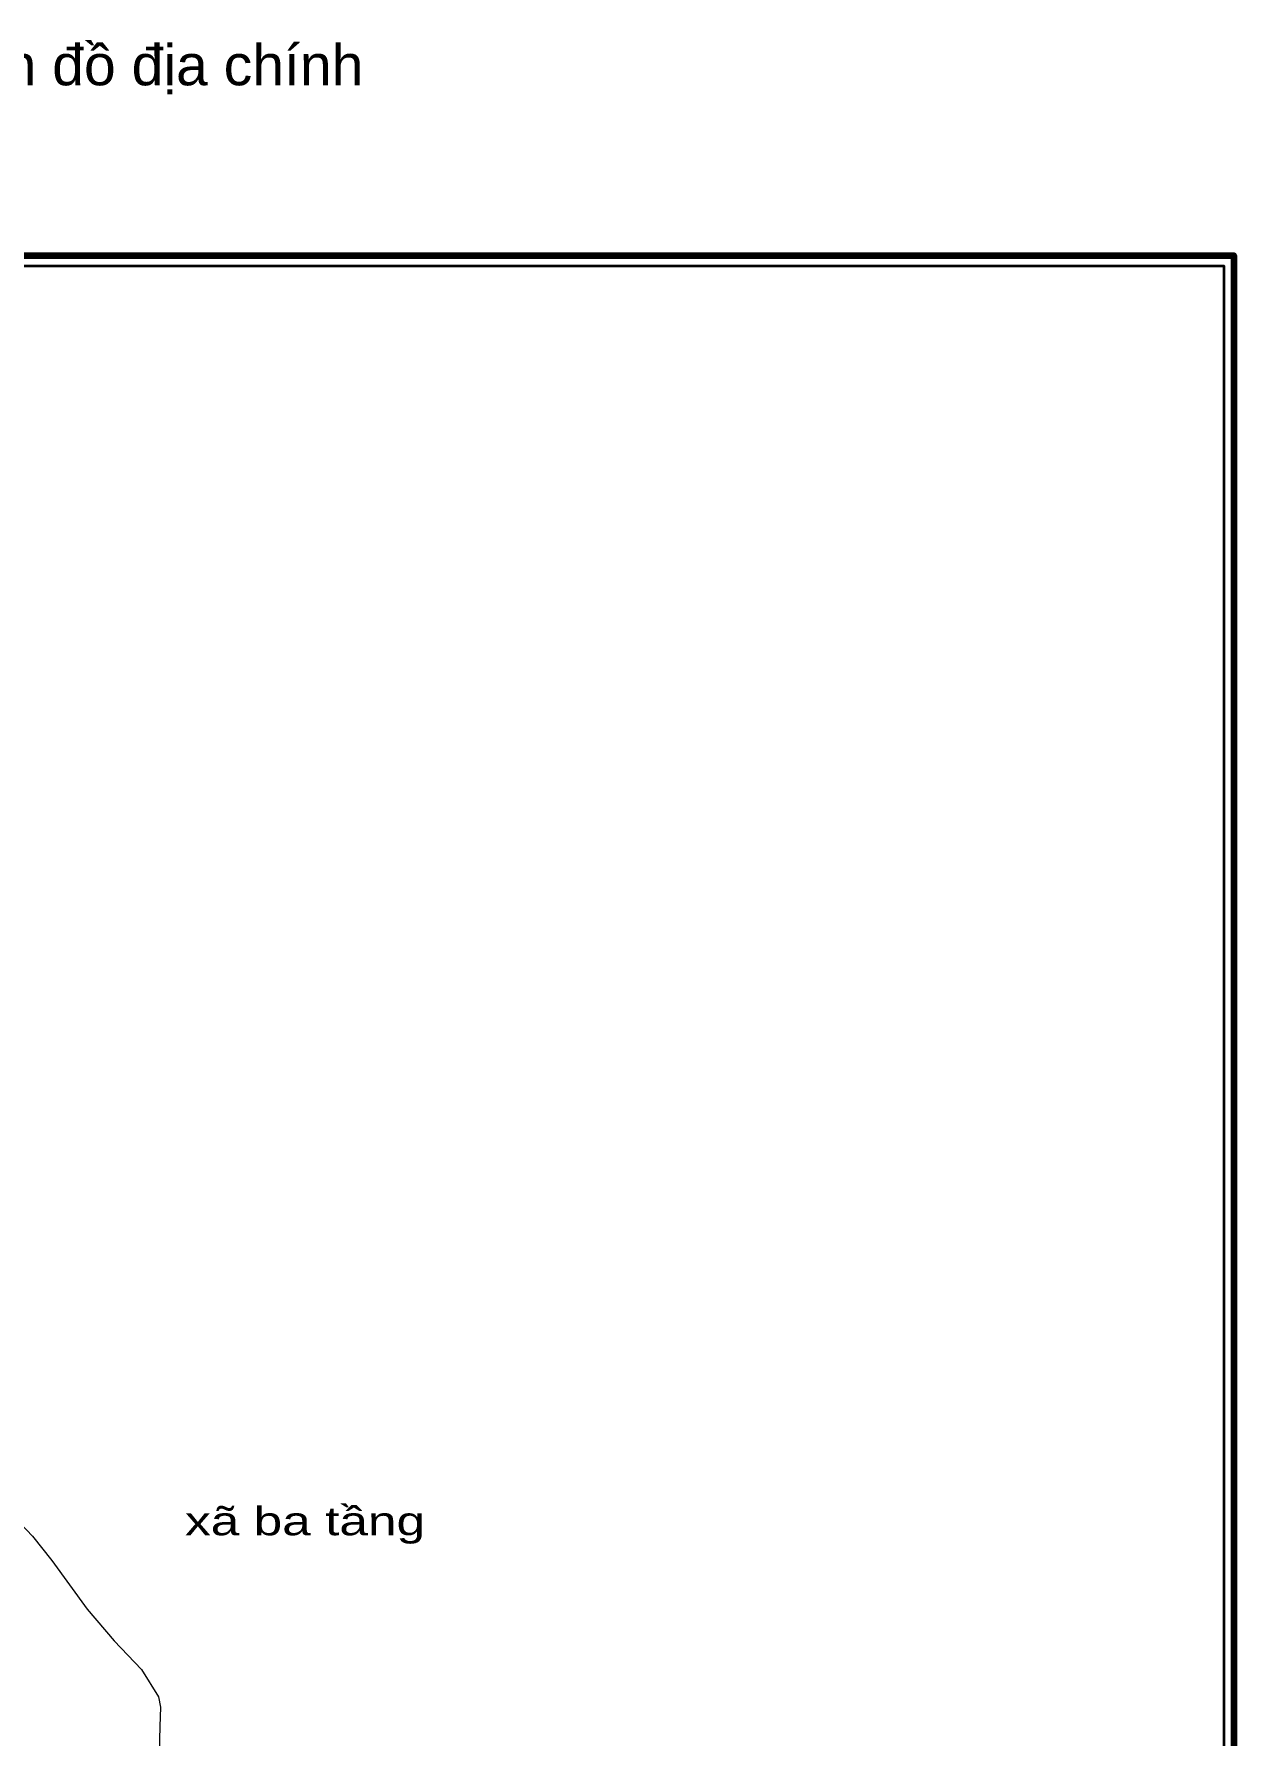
# Model space of a CAD drawing. Header units: metres. Extents: x 548568 to 557107, y 1817749 to 1829427.
# Drawn here: x 554158 to 557107, y 1825242 to 1829427 of the extents above; entities that cross this region are included whole.
import ezdxf
from ezdxf.enums import TextEntityAlignment as Align

# ---------------------------------------------------------------- set-up
doc = ezdxf.new("R2010")
doc.units = ezdxf.units.M
doc.header["$LTSCALE"] = 28
doc.layers.add('46', color=7, linetype='Continuous', lineweight=13)
doc.layers.add('63', color=7, linetype='Continuous', lineweight=40)
doc.layers.add('48', color=7, linetype='Continuous')

msp = doc.modelspace()

# ---------------------------------------------------------------- linework, layer by layer
at = {"layer": '46'}
for points in [[(553676.78, 1825834.94), (553798.2, 1825847.01), (553822.47, 1825857.57), (553854.12, 1825864.96), (553904.76, 1825868.13), (553989.29, 1825862.69), (554000, 1825859.4), (554065.01, 1825826.23), (554153.89, 1825733.24), (554201.73, 1825673.07)], [(554201.73, 1825673.07), (554288.02, 1825553.73), (554354.56, 1825475.96), (554421.56, 1825405.55), (554463.7, 1825338.26), (554468.56, 1825312.36), (554467.28, 1825265.09), (554465.66, 1825200.78), (554463.11, 1825162.45), (554501.8, 1825065.1), (554543.73, 1824945.24), (554593.14, 1824820.89), (554632.59, 1824713.86)]]:
    msp.add_lwpolyline(points, dxfattribs=at)
at = {"layer": '63', "lineweight": 106}
msp.add_lwpolyline([(548567.79, 1828881.84), (557107.47, 1828881.84), (557107.47, 1817748.95), (548567.79, 1817748.95)], close=True, dxfattribs=at)
at = {"layer": '63', "lineweight": 35}
msp.add_lwpolyline([(548592.79, 1828856.84), (557082.47, 1828856.84), (557082.47, 1817773.95), (548592.79, 1817773.95)], close=True, dxfattribs=at)

# ---------------------------------------------------------------- texts
at = {"layer": '48', "width": 1.35}
msp.add_text('xã ba tầng', height=70, dxfattribs=at).set_placement((554824.01, 1825735.35), align=Align.CENTER)
at = {"layer": '63', "width": 1.05}
msp.add_text('Sơ đồ chắp mảnh bản đồ địa chính cơ sở và bản đồ địa chính', height=100, dxfattribs=at).set_placement((553037.8, 1829300.57), align=Align.CENTER)

doc.saveas('drawing.dxf')
